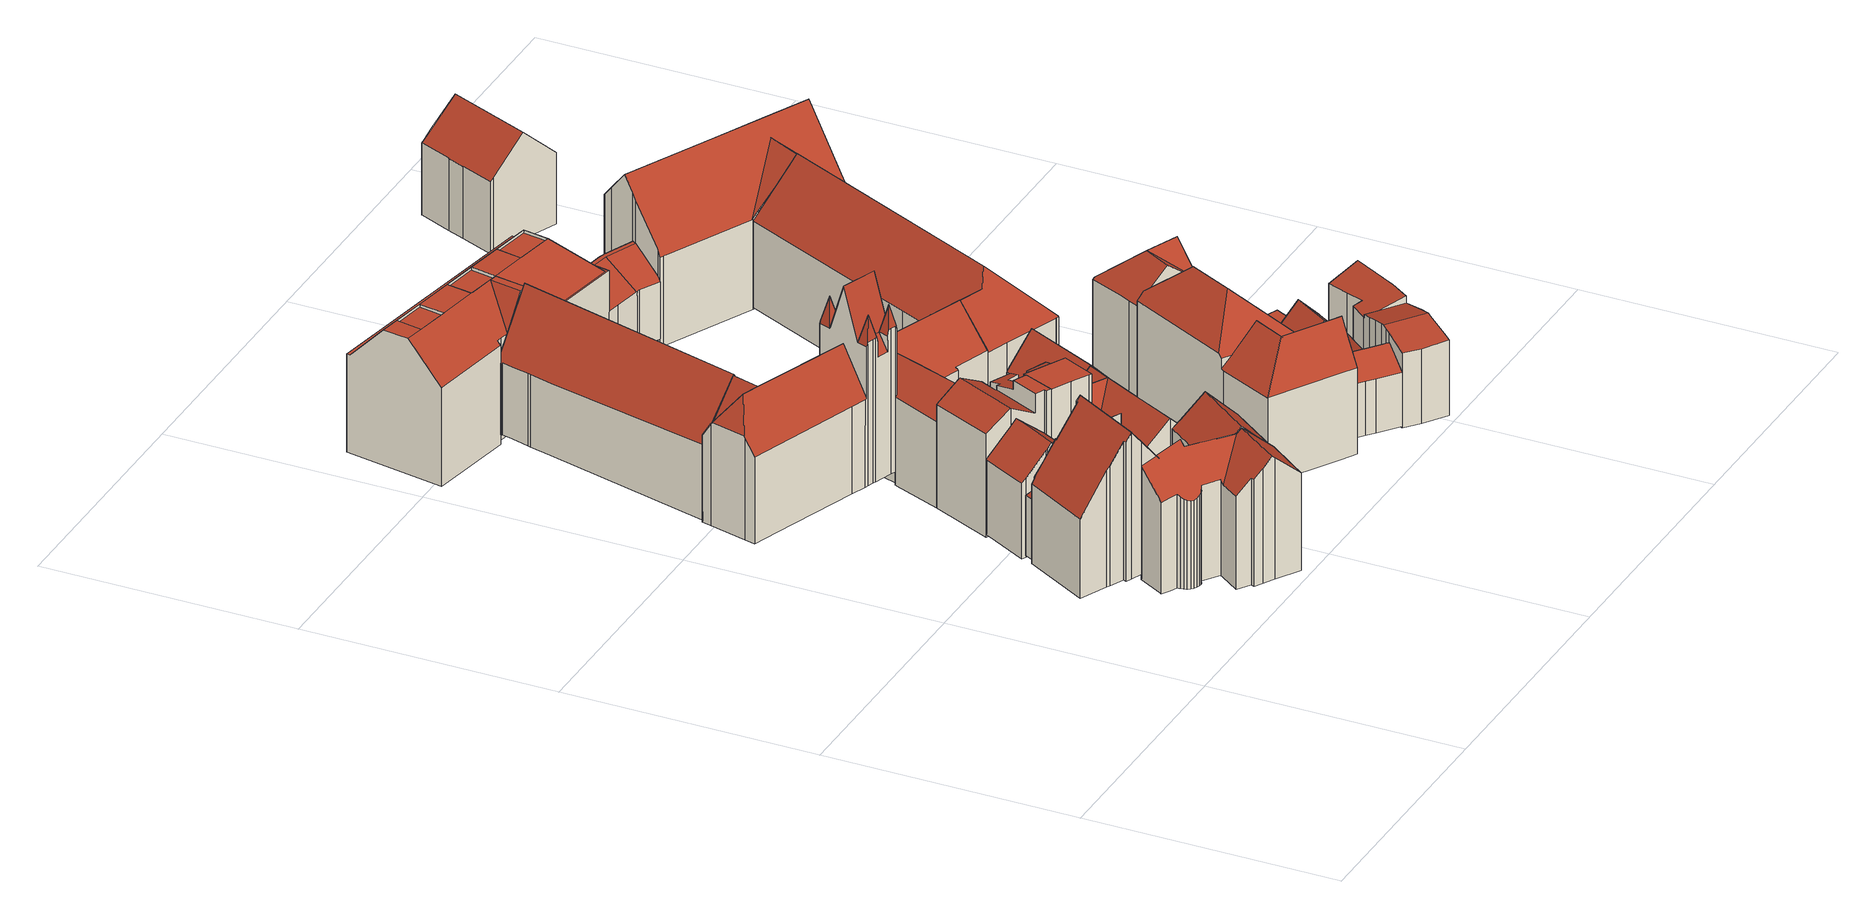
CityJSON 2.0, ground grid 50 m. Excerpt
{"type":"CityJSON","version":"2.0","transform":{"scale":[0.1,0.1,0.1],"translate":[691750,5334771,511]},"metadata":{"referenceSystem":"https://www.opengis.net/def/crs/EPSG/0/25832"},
"CityObjects":{
"building1":{"type":"Building","attributes":{"Gemeindeschluessel":"09162000","HoeheDach":"543.830","HoeheGrund":"514.400","Methode":"2000","NiedrigsteTraufeDesGebaeudes":"526.154","Geometrietyp2DReferenz":"3000","function":"31001_9998","roofType":"3100","measuredHeight":29.43,"storeysAboveGround":4},"geometry":[{"type":"MultiSurface","lod":"2","boundaries":[[[0,1,2,3]],[[4,5,6,7]],[[8,9,10,11]],[[12,13,14,15,16]],[[17,18,19,20,21,22,6,5,23,24,25,26,27,28,29,30]],[[31,32,33,34,35,36,37]],[[38,20,19,39]],[[40,41,12,16,42,43]],[[44,45,46,47,35,34]],[[2,43,42,48,49,50,3]],[[51,52,53,54]],[[55,56,31,37]],[[54,53,57,58]],[[29,28,27,59,60,61,33,32]],[[16,15,48,42]],[[55,62,63,13,12,41,56]],[[58,57,1,0]],[[64,14,13,63]],[[61,60,44,34,33]],[[23,5,4,65,66,24]],[[67,68,22,21,20,38]],[[53,52,10,9,30,29,32,31,56,41,40,43,2,1,57]],[[69,70,46,45,59,27,26]],[[7,6,22,68]],[[11,10,52,51]],[[69,26,25,71]],[[72,18,17,73]],[[39,19,18,72]],[[73,17,30,9,8]],[[70,69,71,66,65,4,7,68,67,38,39,72,73,8,11,51,54,58,0,3,50,49,74,64,63,62,55,37,36,35,47,46]],[[15,14,64,74,49,48]],[[59,45,44,60]],[[71,25,24,66]]],"semantics":{"surfaces":[{"type":"WallSurface"},{"type":"RoofSurface"},{"type":"GroundSurface"}],"values":[0,0,0,1,1,0,0,0,0,0,0,0,0,0,1,0,0,0,1,0,0,1,0,0,0,0,0,0,0,2,0,1,0]}}]},
"building2":{"type":"Building","attributes":{"Gemeindeschluessel":"09162000","HoeheDach":"538.202","HoeheGrund":"513.390","Methode":"2000","NiedrigsteTraufeDesGebaeudes":"531.122","Geometrietyp2DReferenz":"3000","function":"31001_9998","roofType":"3100","measuredHeight":24.81,"storeysAboveGround":5},"geometry":[{"type":"MultiSurface","lod":"2","boundaries":[[[75,76,77,78]],[[79,80,81,82]],[[83,84,85,86]],[[87,88,76,75,89,90,91,92]],[[93,94,84,83]],[[95,96,97,98,99,100]],[[101,81,80,102,103,88,87,104,105]],[[93,106,107,108,109,94]],[[110,111,78,77,112,113]],[[114,98,97,115,116,117]],[[115,97,96,95,118,119,120,121,85,84,94,109,108,122,123,104,87,92,124,125,126,127,128,129,116]],[[130,120,119,131]],[[132,126,125,133]],[[134,127,126,132]],[[135,123,122,136]],[[137,113,112,77,76,88,103,102]],[[82,81,101,138]],[[105,104,123,135,139,140]],[[141,128,127,134]],[[142,121,120,130]],[[110,113,137,143]],[[144,143,137,102,80,79]],[[111,110,143,144,79,82,138,140,139,135,136,107,106,93,83,86,142,130,131,145,100,99,98,114,117,146,141,134,132,133,147,91,90,89,75,78]],[[138,101,105,140]],[[116,129,128,141,146,117]],[[136,122,108,107]],[[145,118,95,100]],[[124,92,91,147,133,125]],[[131,119,118,145]],[[86,85,121,142]]],"semantics":{"surfaces":[{"type":"WallSurface"},{"type":"RoofSurface"},{"type":"GroundSurface"}],"values":[0,0,0,0,0,0,1,0,0,0,1,0,0,0,0,1,0,0,0,0,0,0,2,0,0,0,0,0,0,0]}}]},
"building3":{"type":"Building","attributes":{"Gemeindeschluessel":"09162000","HoeheDach":"534.772","HoeheGrund":"514.050","Methode":"2000","NiedrigsteTraufeDesGebaeudes":"529.051","Geometrietyp2DReferenz":"3000","function":"31001_9998","roofType":"3100","measuredHeight":20.72,"storeysAboveGround":4},"geometry":[{"type":"MultiSurface","lod":"2","boundaries":[[[148,149,150,151,152,153,154,155]],[[156,157,158,155,154,153,159,160,161,162]],[[163,158,157,164]],[[165,166,167,168]],[[169,170,171,172,151,150,149,173]],[[174,168,167,175,176,177]],[[178,179,180,181]],[[180,179,182,183,184,165,168,174,185,186,173,149,148]],[[175,167,166,187]],[[153,152,188,189,190,159]],[[191,156,162,192]],[[193,194,181,180,148,155,158,163]],[[195,160,159,190]],[[188,152,151,172]],[[196,197,187,166,165,184]],[[162,161,160,195,198,192]],[[186,185,174,177,199,200,169,173]],[[197,196,201,202,178,181,194,193,163,164,191,192,198,195,190,189,188,172,171,170,169,200,199,177,176,175,187]],[[202,201,196,184,183,182,179,178]],[[164,157,156,191]]],"semantics":{"surfaces":[{"type":"RoofSurface"},{"type":"WallSurface"},{"type":"GroundSurface"}],"values":[0,0,1,0,1,1,1,0,1,1,1,1,1,1,1,1,1,2,1,1]}}]},
"building4":{"type":"Building","attributes":{"Gemeindeschluessel":"09162000","HoeheDach":"553.870","HoeheGrund":"516.028","Methode":"2000","NiedrigsteTraufeDesGebaeudes":"533.290","Geometrietyp2DReferenz":"3000","function":"31001_9998","roofType":"3100","measuredHeight":37.84},"geometry":[{"type":"MultiSurface","lod":"2","boundaries":[[[203,204,205,206,207,208]],[[209,210,211,212,213,214,215,216,217,218,219]],[[203,208,220]],[[221,222,211,210]],[[223,217,216,224]],[[225,226,227,223,228]],[[229,230,231,232]],[[233,234,235,206,205,236,237]],[[238,224,216,215,239,240]],[[241,242,243,244]],[[245,246,222,221]],[[214,213,247,241]],[[248,238,240]],[[249,250,251,252,253,254]],[[204,236,205]],[[255,256,224]],[[251,257,248,240,252]],[[258,207,206,235]],[[259,260,261,262,233,237,204]],[[230,229,263,264,265]],[[234,233,262,266]],[[267,268,225,228,256,255,269,270,271,272]],[[227,218,217,223]],[[273,226,225,268]],[[243,274,244]],[[259,204,203,220,231,230,265,254,253]],[[275,272,271,248,257]],[[255,224,238,269]],[[245,276,277,278,274,243,242,279,280,246]],[[281,278,277,282]],[[244,274,278,281]],[[247,280,279,241]],[[214,241,244,283,239,215]],[[276,284,261,260,285,282,277]],[[249,254,265,264]],[[244,281,283]],[[259,253,252,240,239,283,285,260]],[[213,212,247]],[[266,262,261,284]],[[237,236,204]],[[241,279,242]],[[258,232,231,220,208,207]],[[267,272,275,286]],[[209,219,273,268,267,286,250,249,264,263,229,232,258,235,234,266,284,276,245,221,210]],[[238,270,269]],[[250,286,275,257,251]],[[271,270,238,248]],[[228,223,224,256]],[[281,282,285,283]],[[247,212,211,222,246,280]],[[273,219,218,227,226]]],"semantics":{"surfaces":[{"type":"RoofSurface"},{"type":"WallSurface"},{"type":"GroundSurface"}],"values":[0,1,0,1,0,0,1,1,0,0,1,0,0,1,0,1,0,1,0,1,1,1,0,1,1,0,0,0,1,0,0,0,0,1,1,0,1,0,1,0,1,1,1,2,1,1,0,0,0,0,1]}}]},
"building5":{"type":"Building","attributes":{"Gemeindeschluessel":"09162000","HoeheDach":"538.456","HoeheGrund":"513.260","Methode":"2000","NiedrigsteTraufeDesGebaeudes":"517.570","Geometrietyp2DReferenz":"3000","function":"31001_9998","roofType":"3100","measuredHeight":25.2,"storeysAboveGround":6},"geometry":[{"type":"MultiSurface","lod":"2","boundaries":[[[287,288,289,290,291]],[[292,293,294,295,296,297,298,299,300,301,302,303,304,305,306]],[[290,289,306,305,304,307]],[[308,309,291,290,307,310,311,312]],[[306,289,288,292]],[[301,313,314,302]],[[312,311,310,315,316,317]],[[318,319,320,300,299,298]],[[297,296,308,312,317,318,298]],[[295,294,293,287,291,309,308,296]],[[317,316,315,314,313,320,319,318]],[[307,304,303,302,314,315,310]],[[300,320,313,301]],[[292,288,287,293]]],"semantics":{"surfaces":[{"type":"RoofSurface"},{"type":"GroundSurface"},{"type":"WallSurface"}],"values":[0,1,2,0,2,2,2,2,2,2,0,2,2,2]}}]},
"building6":{"type":"Building","attributes":{"Gemeindeschluessel":"09162000","HoeheDach":"537.950","HoeheGrund":"513.440","Methode":"2000","NiedrigsteTraufeDesGebaeudes":"534.110","Geometrietyp2DReferenz":"3000","function":"31001_9998","roofType":"3100","measuredHeight":24.51,"storeysAboveGround":6},"geometry":[{"type":"MultiSurface","lod":"2","boundaries":[[[321,322,323,324]],[[325,326,327,328]],[[329,330,331,332]],[[333,334,335,323,322,336,337]],[[338,339,340,341]],[[342,343,326,325]],[[344,345,346,347]],[[348,330,329,349,335,334,333]],[[350,351,352,353]],[[342,354,347,346,332,331,343]],[[355,337,356,357]],[[358,353,352,359,345,344]],[[332,346,345,359,352,351,360,340,339,349,329]],[[353,358,344,347,354,342,325,328,361,355,357,362,363,364,321,324,365,338,341,366,350]],[[327,326,343,331,330,348]],[[337,336,367,368,356]],[[357,356,368,362]],[[336,322,321,364,363,367]],[[362,368,367,363]],[[361,328,327,348,333,337,355]],[[335,349,339,338,365,324,323]],[[360,351,350,366,341,340]]],"semantics":{"surfaces":[{"type":"WallSurface"},{"type":"RoofSurface"},{"type":"GroundSurface"}],"values":[0,0,0,1,0,0,0,0,0,0,0,0,1,2,1,1,0,0,0,0,0,0]}}]},
"building7":{"type":"Building","attributes":{"Gemeindeschluessel":"09162000","HoeheDach":"542.633","HoeheGrund":"516.390","Methode":"1000","NiedrigsteTraufeDesGebaeudes":"530.509","Geometrietyp2DReferenz":"3000","function":"31001_9998","roofType":"3100","measuredHeight":26.24,"storeysAboveGround":3},"geometry":[{"type":"MultiSurface","lod":"2","boundaries":[[[369,370,371,372]],[[372,371,373,374]],[[375,376,377,378,379,380]],[[381,382,383,384]],[[385,386,374,373,387,388]],[[389,380,379,390,391,392]],[[393,394,395,396]],[[397,398,369,372,374,386,385,399,400,401,402,381,384,403,404,405,406,391,390,379,378,377,393,396]],[[383,407,408,404,403,384]],[[397,409,410,398]],[[400,399,385,388,411,412,413,401]],[[406,414,392,391]],[[413,415,382,381,402,401]],[[398,410,370,369]],[[404,408,416,405]],[[377,376,394,393]],[[411,388,387,373,371,370,410,409,395,394,376,375,412]],[[396,395,409,397]],[[412,375,380,389,392,414,416,408,407,383,382,415,413]],[[405,416,414,406]]],"semantics":{"surfaces":[{"type":"WallSurface"},{"type":"GroundSurface"},{"type":"RoofSurface"}],"values":[0,0,0,0,0,0,0,1,0,0,0,0,0,0,0,0,2,0,2,0]}}]},
"building8":{"type":"Building","attributes":{"Gemeindeschluessel":"09162000","HoeheDach":"537.940","HoeheGrund":"513.226","Methode":"2000","NiedrigsteTraufeDesGebaeudes":"534.662","Geometrietyp2DReferenz":"3000","function":"31001_9998","roofType":"1000","measuredHeight":24.71},"geometry":[{"type":"MultiSurface","lod":"2","boundaries":[[[417,418,419,420]],[[421,422,423,424]],[[420,419,425,426]],[[427,428,418,417]],[[429,425,419,418,428,430,431]],[[431,432,433,429]],[[424,423,434,435]],[[436,430,428,427]],[[435,434,437,438]],[[438,436,427,417,420,426,439,421,424,435]],[[434,423,422,440,433,432,437]],[[439,440,422,421]],[[426,425,429,433,440,439]],[[438,437,432,431,430,436]]],"semantics":{"surfaces":[{"type":"WallSurface"},{"type":"RoofSurface"},{"type":"GroundSurface"}],"values":[0,0,0,0,1,0,0,0,0,2,1,0,0,0]}}]},
"building9":{"type":"Building","attributes":{"Gemeindeschluessel":"09162000","HoeheDach":"530.720","HoeheGrund":"513.070","Methode":"2000","NiedrigsteTraufeDesGebaeudes":"524.669","Geometrietyp2DReferenz":"3000","function":"31001_9998","roofType":"3100","measuredHeight":17.65,"storeysAboveGround":3},"geometry":[{"type":"MultiSurface","lod":"2","boundaries":[[[441,442,443,444,445,446,447,448]],[[449,450,451,452]],[[443,453,454,444]],[[455,456,457,458,459,460,461,462,463,464,465,466,467,468,469,454,453,470,471,472,449,452,473]],[[452,451,474,473]],[[457,456,455,473,474,475,476,477]],[[478,479,442,441,448,480]],[[442,481,482,443]],[[480,448,447,467,466,465]],[[483,484,485,462,461,460]],[[472,486,450,449]],[[453,443,482,470]],[[459,458,487,488,483,460]],[[457,477,487,458]],[[464,463,462,485,479,478,480,465]],[[445,444,454,469,468,446]],[[487,477,476,475,474,451,450,486,481,442,489,488]],[[481,486,472,471,470,482]],[[467,447,446,468]],[[488,489,442,479,485,484,483]]],"semantics":{"surfaces":[{"type":"RoofSurface"},{"type":"WallSurface"},{"type":"GroundSurface"}],"values":[0,1,1,2,1,1,0,0,1,1,1,1,1,1,1,1,0,1,1,0]}}]},
"building10":{"type":"Building","attributes":{"name":"Infopoint Museen und Schlösser in Bayern, Die Münchner Kaiserburg im Alten Hof","Gemeindeschluessel":"09162000","HoeheDach":"538.090","HoeheGrund":"513.430","Methode":"2000","NiedrigsteTraufeDesGebaeudes":"521.289","Geometrietyp2DReferenz":"3000","function":"31001_9998","roofType":"3100","measuredHeight":24.66,"storeysAboveGround":3},"geometry":[{"type":"MultiSurface","lod":"2","boundaries":[[[490,491,492,493]],[[494,495,496,497]],[[498,499,500,501,502,362]],[[503,504,505,506,507,508]],[[509,510,511,321]],[[512,513,514,515,516,517,500,499,498]],[[518,519,520,521,491,490]],[[522,523,524,525]],[[511,510,496,495,526,527,528,515,514,513]],[[529,530,493,492]],[[497,496,510,509]],[[531,532,528,533]],[[534,535,536,537]],[[520,519,538,539,540,541]],[[515,528,532,529,492,491,521,520,541,542,543,544,504,503,545,516]],[[546,321,511,513,512,363]],[[547,548,549,550,551,552,553,554,555,556,537,536]],[[363,512,498,362]],[[557,524,523,558,531,533,559]],[[538,519,518,490,493,530,560,561,522,525,562,563,564,494,497,509,321,546,363,362,502,501,565,566,567,508,507,506,534,537,556,555,554,553,552,539]],[[561,558,523,522]],[[517,516,545,503,508,567,566,565]],[[506,505,535,534]],[[532,531,558,561,560,530,529]],[[525,524,557,562]],[[533,528,527,559]],[[552,551,540,539]],[[564,526,495,494]],[[564,563,562,557,559,527,526]],[[544,543,542,541,540,551,550,549,548,547,536,535,505,504]],[[501,500,517,565]]],"semantics":{"surfaces":[{"type":"WallSurface"},{"type":"RoofSurface"},{"type":"GroundSurface"}],"values":[0,0,0,0,0,1,0,0,1,0,0,0,0,0,1,0,0,0,1,2,0,0,0,0,0,0,0,0,0,1,0]}}]},
"building11":{"type":"Building","attributes":{"Gemeindeschluessel":"09162000","HoeheDach":"541.600","HoeheGrund":"514.350","Methode":"2000","NiedrigsteTraufeDesGebaeudes":"525.831","Geometrietyp2DReferenz":"3000","function":"31001_9998","roofType":"2100","measuredHeight":27.25,"storeysAboveGround":4},"geometry":[{"type":"MultiSurface","lod":"2","boundaries":[[[568,569,570,571,572]],[[573,574,575,576,577,578,579,580,581,582,583,584,585,586,587,588,589,590,591,592,593,594,595,596,597]],[[598,599,600,601,602,603,604,605,606,607]],[[577,608,570,578]],[[596,609,610,597]],[[568,611,612,613,614,615,616,617,618,569]],[[588,612,611,589]],[[616,615,619,620]],[[592,621,622,593]],[[581,623,624,582]],[[625,626,627,628,629,630,631]],[[585,604,603,586]],[[573,597,610,629,628]],[[573,628,627,574]],[[601,632,633,602]],[[582,624,634,635,607,606,583]],[[583,606,605,584]],[[594,636,637,595]],[[577,576,625,631,608]],[[638,639,640,641]],[[642,643,599,644]],[[599,643,645,600]],[[646,647,648,649]],[[650,620,619,651]],[[587,613,612,588]],[[624,623,652,641,634]],[[653,641,640,654]],[[575,626,625,576]],[[652,655,617,616,620,638,641]],[[650,651,656,657]],[[595,637,609,596]],[[656,639,638,657]],[[580,579,618,617,655]],[[635,598,607]],[[578,570,569,618,579]],[[574,627,626,575]],[[651,619,639,656]],[[593,622,636,594]],[[654,640,643,642]],[[598,641,653,644,599]],[[591,658,621,592]],[[653,654,642,644]],[[634,641,598,635]],[[586,603,602,633,614,613,587]],[[632,645,643,640,639,619,615,614,633]],[[630,629,610,609,637,636,622,621,658,572,571]],[[648,632,601,649]],[[652,623,581,580,655]],[[646,600,645,647]],[[608,631,630,571,570]],[[584,605,604,585]],[[657,638,620,650]],[[649,601,600,646]],[[590,572,658,591]],[[590,589,611,568,572]],[[647,645,632,648]]],"semantics":{"surfaces":[{"type":"WallSurface"},{"type":"GroundSurface"},{"type":"RoofSurface"}],"values":[0,1,2,0,0,2,0,2,0,0,2,0,0,0,2,0,0,0,0,2,0,2,2,0,0,2,0,0,2,2,0,0,0,2,0,0,0,0,0,0,0,2,2,0,2,2,0,0,0,2,0,0,0,0,0,0]}}]},
"building12":{"type":"Building","attributes":{"Gemeindeschluessel":"09162000","HoeheDach":"530.925","HoeheGrund":"513.179","Methode":"2000","NiedrigsteTraufeDesGebaeudes":"524.650","Geometrietyp2DReferenz":"3000","function":"31001_9998","roofType":"3100","measuredHeight":17.75,"storeysAboveGround":3},"geometry":[{"type":"MultiSurface","lod":"2","boundaries":[[[659,660,661,662]],[[663,664,665,666]],[[667,668,669,482,670]],[[671,672,673,674]],[[675,676,660,659]],[[677,678,665,664,679,680,681,669,668,450]],[[682,679,664,663]],[[683,684,672,671]],[[685,678,677,686]],[[677,450,687,688,686]],[[662,661,681,680,689]],[[689,680,679,682]],[[666,665,678,685]],[[670,482,443,690]],[[690,443,684,683]],[[674,673,676,675]],[[687,450,668,667]],[[443,482,669,681,661,660,676,673,672,684]],[[662,689,682,663,666,685,686,688,687,667,670,690,683,671,674,675,659]]],"semantics":{"surfaces":[{"type":"WallSurface"},{"type":"RoofSurface"},{"type":"GroundSurface"}],"values":[0,0,0,0,0,1,0,0,0,0,0,0,0,0,0,0,0,1,2]}}]},
"building13":{"type":"Building","attributes":{"Gemeindeschluessel":"09162000","HoeheDach":"538.780","HoeheGrund":"511.475","Methode":"2000","NiedrigsteTraufeDesGebaeudes":"527.327","Geometrietyp2DReferenz":"3000","function":"31001_9998","roofType":"3200","measuredHeight":27.3,"storeysAboveGround":4},"geometry":[{"type":"MultiSurface","lod":"2","boundaries":[[[691,692,693,694,695,696]],[[697,698,699,700,694,693]],[[701,702,699,698]],[[703,702,701,704,705,706]],[[707,708,709,710]],[[711,712,713,714,715,716]],[[717,718,719]],[[720,721,722,723,724,725,726]],[[727,728,729,730,731,732,712,711,716,733,717,734]],[[725,735,691,696,736,726]],[[737,738,739,731,730,729]],[[740,741,742,743,744,745]],[[746,732,731,739]],[[747,748,749,750]],[[733,749,748,709,708,722,721,717]],[[698,697,693,692,691,735,725,724,723,707,710,747,750,751,715,714,713,746,739,738,737,752,753,754,755,756,757,758,759,760,761,762,742,741,740,763,705,704,701]],[[764,765,766,767,768,761,760,759,758]],[[710,709,748,747]],[[769,770,719,718,771,767,766]],[[757,772,764,758]],[[773,744,743,774]],[[775,734,776,769,765,764,772]],[[715,751,750,749,733,716]],[[756,755,754,777,778,775,772,757]],[[771,773,774,768,767]],[[740,745,779,763]],[[753,780,777,754]],[[718,720,726,736,696,695,694,700,699,702,703,706,779,745,744,773,771]],[[769,766,765]],[[778,777,780,728,727,734,775]],[[776,719,770,769]],[[723,722,708,707]],[[717,719,776,734]],[[774,743,742,762,761,768]],[[721,720,718,717]],[[763,779,706,705]],[[780,753,752,737,729,728]],[[713,712,732,746]]],"semantics":{"surfaces":[{"type":"WallSurface"},{"type":"RoofSurface"},{"type":"GroundSurface"}],"values":[0,0,0,0,0,0,0,0,1,0,0,0,0,0,1,2,0,0,1,0,1,1,0,0,1,0,0,1,0,1,0,0,1,0,0,0,0,0]}}]},
"building14":{"type":"Building","attributes":{"Gemeindeschluessel":"09162000","HoeheDach":"526.491","HoeheGrund":"512.260","Methode":"1000","NiedrigsteTraufeDesGebaeudes":"522.923","Geometrietyp2DReferenz":"3000","function":"31001_1000","roofType":"3100","measuredHeight":14.23,"storeysAboveGround":3},"geometry":[{"type":"MultiSurface","lod":"2","boundaries":[[[781,782,783,784,785,786,787,788,789,790]],[[791,792,793,794]],[[795,793,792,796,797,798,799,800,801,784,783,782,781,790,802,803,804,805,806,807]],[[808,809,810,795,807,811]],[[812,797,796,813]],[[814,801,800,815]],[[816,808,811,817]],[[818,819,804,803,802,820]],[[821,810,809,822]],[[822,809,808,816]],[[813,796,792,791]],[[811,807,806,823,824,817]],[[821,825,794,793,795,810]],[[823,806,805,826]],[[826,805,804,819]],[[820,802,790,789]],[[827,798,797,812]],[[827,828,815,800,799,798]],[[828,827,812,813,791,794,825,821,822,816,817,824,823,826,819,818,820,789,788,787,786,785,814,815]],[[785,784,801,814]]],"semantics":{"surfaces":[{"type":"WallSurface"},{"type":"RoofSurface"},{"type":"GroundSurface"}],"values":[0,0,1,1,0,0,0,0,0,0,0,0,0,0,0,0,0,0,2,0]}}]},
"building15":{"type":"Building","attributes":{"Gemeindeschluessel":"09162000","HoeheDach":"540.412","HoeheGrund":"513.080","Methode":"1000","NiedrigsteTraufeDesGebaeudes":"530.418","Geometrietyp2DReferenz":"3000","function":"31001_9998","roofType":"3100","measuredHeight":27.33,"storeysAboveGround":4},"geometry":[{"type":"MultiSurface","lod":"2","boundaries":[[[829,551,830,831]],[[830,551,832,833,834,835,836,837,838]],[[839,840,841,842,843,844,845,829,831,846,847,848,849,850,851,852,853,854,855,853]],[[848,856,857,849]],[[858,833,832,845,844,859]],[[835,860,861,862,863,861,864,865,866,857,856,836]],[[830,838,846,831]],[[843,867,859,844]],[[845,832,551,829]],[[854,863,862,855]],[[848,847,837,836,856]],[[853,861,863,854]],[[834,833,858]],[[840,868,869,841]],[[852,864,861,853]],[[839,870,868,840]],[[849,857,866,850]],[[850,866,865,851]],[[855,862,861,853]],[[851,865,864,852]],[[842,871,867,843]],[[846,838,837,847]],[[841,869,871,842]],[[839,853,861,860,870]],[[858,859,867,871,869,868,870,860,835,834]]],"semantics":{"surfaces":[{"type":"WallSurface"},{"type":"RoofSurface"},{"type":"GroundSurface"}],"values":[0,1,2,0,0,1,0,0,0,0,0,0,1,0,0,0,0,0,0,0,0,0,0,0,1]}}]},
"building16":{"type":"Building","attributes":{"Gemeindeschluessel":"09162000","HoeheDach":"522.254","HoeheGrund":"512.130","Methode":"1000","NiedrigsteTraufeDesGebaeudes":"519.201","Geometrietyp2DReferenz":"3000","function":"31001_1000","roofType":"3100","measuredHeight":10.12},"geometry":[{"type":"MultiSurface","lod":"2","boundaries":[[[872,873,874,875]],[[876,877,878,879]],[[880,881,882,883]],[[884,885,886,887,888,889]],[[885,890,883,882,891,886]],[[892,873,872,893,894,895]],[[896,889,888,897,877,876]],[[898,899,895,894]],[[875,880,883,890,885,884,889,896,876,879,898,894,893,872]],[[875,874,881,880]],[[879,878,899,898]],[[888,887,886,891,882,881,874,873,892,897]],[[897,892,895,899,878,877]]],"semantics":{"surfaces":[{"type":"WallSurface"},{"type":"GroundSurface"},{"type":"RoofSurface"}],"values":[0,0,0,0,0,0,0,0,1,0,0,2,2]}}]},
"building17":{"type":"Building","attributes":{"Gemeindeschluessel":"09162000","HoeheDach":"525.240","HoeheGrund":"512.010","Methode":"2000","NiedrigsteTraufeDesGebaeudes":"518.870","Geometrietyp2DReferenz":"3000","function":"31001_1000","roofType":"3100","measuredHeight":13.23,"storeysAboveGround":2},"geometry":[{"type":"MultiSurface","lod":"2","boundaries":[[[900,901,902,903,904,905,906,907]],[[908,909,910,911,912,913,914]],[[915,916,917,918]],[[910,909,919]],[[918,917,920,921]],[[922,923,924,925,926,927]],[[928,929,930,931]],[[932,933,922,927]],[[934,935,936,937]],[[938,939,940,941,942,943]],[[944,945,933,932]],[[946,947,948,949]],[[950,951,873,952]],[[905,914,913,938,943,930,929,953,936,935,924,923,922,933,945,906]],[[954,955,952,873,911,910,919,956,957]],[[937,936,953,958]],[[949,948,916,915]],[[912,911,873,951,939,938,913]],[[952,955,954,957,946,949,915,918,921,902,901,900,907,944,932,927,926,925,934,937,958,928,931,942,941,940,950]],[[958,953,929,928]],[[907,906,945,944]],[[925,924,935,934]],[[904,903,920,917,916,948,947,956,919,909,908,914,905]],[[931,930,943,942]],[[957,956,947,946]],[[940,939,951,950]],[[921,920,903,902]]],"semantics":{"surfaces":[{"type":"WallSurface"},{"type":"RoofSurface"},{"type":"GroundSurface"}],"values":[0,0,0,1,0,0,0,0,0,0,0,0,0,1,0,0,0,1,2,0,0,0,1,0,0,0,0]}}]},
"building18":{"type":"Building","attributes":{"Gemeindeschluessel":"09162000","HoeheDach":"536.000","HoeheGrund":"512.380","Methode":"2000","NiedrigsteTraufeDesGebaeudes":"530.143","Geometrietyp2DReferenz":"3000","function":"31001_9998","roofType":"3100","measuredHeight":23.62,"storeysAboveGround":5},"geometry":[{"type":"MultiSurface","lod":"2","boundaries":[[[959,960,961,962]],[[963,964,965,966,967,968]],[[969,970,971,960]],[[962,961,972,973,966,965]],[[974,975,963,968]],[[972,961,960,971]],[[969,959,976]],[[977,970,969,976,975,974]],[[976,959,962,965,964,963,975]],[[969,960,959]],[[971,970,977,974,968,967,966,973,972]]],"semantics":{"surfaces":[{"type":"RoofSurface"},{"type":"WallSurface"},{"type":"GroundSurface"}],"values":[0,1,1,1,1,1,0,1,0,0,2]}}]},
"building19":{"type":"Building","attributes":{"Gemeindeschluessel":"09162000","HoeheDach":"528.892","HoeheGrund":"511.960","Methode":"2000","NiedrigsteTraufeDesGebaeudes":"526.328","Geometrietyp2DReferenz":"3000","function":"31001_9998","roofType":"3100","measuredHeight":16.93,"storeysAboveGround":4},"geometry":[{"type":"MultiSurface","lod":"2","boundaries":[[[978,979,980,981]],[[982,983,984,985,986,987,988,989,990,991,992,993,994,978,981,995,996,997,998,999,1000,1001,1002,1003]],[[1004,1005,1006,1007,1008,1009,1010,1011,1012]],[[987,986,985,1013,1008,1007]],[[1002,1014,1015,1003]],[[1010,1009,979,978,994,993]],[[987,1007,1006,988]],[[1001,1016,1014,1002]],[[1017,1018,1019]],[[1008,1013,1020,1017,1019,1021,1022,980,979,1009]],[[989,1005,1004,990]],[[1019,1018,1023,1015,1014,1016,1024,1025,1026,1027,1028]],[[981,980,1022,995]],[[991,1012,1011,992]],[[1000,1024,1016,1001]],[[984,1020,1013,985]],[[1003,1015,1023,982]],[[984,983,982,1023,1018,1017,1020]],[[997,1027,1026,998]],[[992,1011,1010,993]],[[999,1025,1024,1000]],[[1022,1021,1028,1027,997,996,995]],[[988,1006,1005,989]],[[998,1026,1025,999]],[[1028,1021,1019]],[[990,1004,1012,991]]],"semantics":{"surfaces":[{"type":"WallSurface"},{"type":"GroundSurface"},{"type":"RoofSurface"}],"values":[0,1,2,0,0,0,0,0,0,2,0,2,0,0,0,0,0,0,0,0,0,0,0,0,0,0]}}]},
"building20":{"type":"Building","attributes":{"Gemeindeschluessel":"09162000","HoeheDach":"516.810","HoeheGrund":"511.990","Methode":"2000","NiedrigsteTraufeDesGebaeudes":"515.297","Geometrietyp2DReferenz":"3000","function":"31001_9998","roofType":"1000","measuredHeight":4.82},"geometry":[{"type":"MultiSurface","lod":"2","boundaries":[[[1029,1030,1031,1032,1033,1034,1035,1036,1037,1038,1039]],[[1040,1041,1042,1043,1044,1045]],[[1046,1033,1032,942]],[[1047,1048,1049,1050,1051,1035,1034]],[[1038,1037,1052,1053,1054,1055,1056]],[[1057,1051,1050,1058,1059,1060,1061,1045,1044,1043,1053,1052]],[[1041,1040,1062,1063,1064,1065,1049,1048,1047,1046,942,1066,1067,1068,1069,1056,1055,1054,1042]],[[1065,1058,1050,1049]],[[1067,1030,1029,1068]],[[1036,1035,1051,1057,1052,1037]],[[1064,1059,1058,1065]],[[1047,1034,1033,1046]],[[1054,1053,1043,1042]],[[1068,1029,1039,1069]],[[1069,1039,1038,1056]],[[1063,1062,1061,1060,1059,1064]],[[1066,942,1032,1031,1030,1067]],[[1040,1045,1061,1062]]],"semantics":{"surfaces":[{"type":"RoofSurface"},{"type":"WallSurface"},{"type":"GroundSurface"}],"values":[0,1,1,1,1,0,2,1,1,1,1,1,1,1,1,1,1,1]}}]},
"building21":{"type":"Building","attributes":{"Gemeindeschluessel":"09162000","HoeheDach":"542.910","HoeheGrund":"512.670","Methode":"2000","NiedrigsteTraufeDesGebaeudes":"530.817","Geometrietyp2DReferenz":"3000","function":"31001_9998","roofType":"3100","measuredHeight":30.24,"storeysAboveGround":4},"geometry":[{"type":"MultiSurface","lod":"2","boundaries":[[[1070,1071,1072,1073,1074,1075,1076,1077,1078,1079,1080,1081]],[[1082,1080,1079,1083]],[[1084,1085,1072,1071]],[[1086,1087,1088,1089]],[[1090,1091,1092,1073,1093,1085,1084,1094]],[[1083,1079,1078,1095]],[[1096,1097,1098,1099,1100,1101,1102,1103,1089,1088]],[[1078,1077,1104,1105,1106,1095]],[[1107,1094,1084,1071,1070,1108]],[[1109,1110,1087,1086]],[[1111,1081,1080,1082]],[[1073,1092,1112,1100,1099,1074]],[[1108,1070,1081,1111]],[[1093,1073,1072,1085]],[[1076,1075,1074,1099,1098,1097,1096,1088,1087,1110,1113,1104,1077]],[[1112,1092,1091,1090,1094,1107,1108,1111,1082,1083,1095,1106,1105,1114,1109,1086,1089,1103,1102,1101,1100]],[[1114,1113,1110,1109]],[[1105,1104,1113,1114]]],"semantics":{"surfaces":[{"type":"RoofSurface"},{"type":"WallSurface"},{"type":"GroundSurface"}],"values":[0,1,0,1,1,1,1,1,1,1,1,1,1,0,0,2,1,1]}}]},
"building22":{"type":"Building","attributes":{"Gemeindeschluessel":"09162000","HoeheDach":"533.856","HoeheGrund":"512.500","Methode":"1000","NiedrigsteTraufeDesGebaeudes":"526.894","Geometrietyp2DReferenz":"3000","function":"31001_9998","roofType":"3100","measuredHeight":21.36,"storeysAboveGround":2},"geometry":[{"type":"MultiSurface","lod":"2","boundaries":[[[1115,1116,1117,1118]],[[1119,1120,1121,1122,1123,1124]],[[1125,1126,1116,1115]],[[1127,1128,1129,1130,1131,1132,1133,1134]],[[1122,1121,1134,1133]],[[1118,1117,1135,1136]],[[1130,1129,1137,1138]],[[1139,1140,1141,1142]],[[1143,1119,1124]],[[1144,1136,1135,1145,1140,1139]],[[1142,1141,1146,1147]],[[1146,1148,1147]],[[1138,1125,1115,1118,1136,1144,1139,1142,1147,1124,1123,1122,1133,1132,1131,1130]],[[1138,1137,1126,1125]],[[1147,1148,1143,1124]],[[1140,1145,1128,1127,1134,1121,1120,1119,1143,1148,1146,1141]],[[1135,1117,1116,1126,1137,1129,1128,1145]]],"semantics":{"surfaces":[{"type":"WallSurface"},{"type":"GroundSurface"},{"type":"RoofSurface"}],"values":[0,0,0,0,0,0,0,0,0,0,0,0,1,0,0,2,2]}}]}
},
"vertices":[
[206,430,34],[206,430,193],[215,428,203],[215,428,34],[356,204,34],[356,204,168],[363,196,155],[363,196,34],[221,256,34],[221,256,314],[223,262,312],[223,262,34],[259,409,152],[270,431,152],[269,432,152],[245,442,161],[233,421,161],[232,251,327],[253,242,301],[334,206,193],[328,196,192],[333,192,185],[352,177,156],[345,212,185],[340,216,193],[399,320,192],[409,333,190],[413,341,191],[357,366,265],[310,387,328],[232,251,328],[301,387,319],[302,390,319],[302,390,177],[313,413,174],[313,413,34],[302,390,34],[301,387,34],[328,196,34],[334,206,34],[233,421,226],[259,409,262],[215,429,155],[215,429,203],[369,387,229],[423,362,177],[423,362,34],[369,387,34],[226,451,154],[226,451,34],[215,429,34],[195,275,34],[195,275,274],[190,278,268],[190,278,34],[258,407,34],[258,407,262],[134,303,193],[134,303,34],[413,341,176],[357,366,229],[310,387,183],[259,409,34],[270,431,34],[269,432,34],[345,212,34],[340,216,34],[333,192,34],[352,177,34],[409,333,34],[413,341,34],[399,320,34],[253,242,34],[232,251,34],[245,442,34],
[420,123,24],[420,123,267],[462,88,219],[462,88,24],[331,47,24],[331,47,254],[316,56,239],[316,56,24],[277,143,24],[277,143,204],[271,144,202],[271,144,24],[407,133,263],[415,127,272],[415,127,24],[407,133,24],[377,157,24],[377,157,263],[283,142,24],[283,142,207],[254,168,208],[254,170,210],[254,174,212],[254,174,24],[254,170,24],[254,168,24],[318,62,238],[349,37,272],[375,73,272],[320,117,210],[293,79,211],[287,143,24],[289,144,24],[289,144,211],[287,143,210],[401,6,24],[422,34,24],[422,34,219],[401,6,219],[240,181,24],[240,181,210],[223,190,207],[223,190,24],[255,162,205],[257,156,203],[261,151,201],[265,147,201],[294,147,215],[325,124,217],[360,171,263],[352,177,263],[328,196,263],[334,206,272],[253,242,253],[225,193,210],[261,151,24],[257,156,24],[328,196,24],[352,177,24],[334,206,24],[325,124,24],[294,147,24],[354,34,267],[318,62,24],[320,117,24],[293,79,24],[253,242,24],[265,147,24],[354,34,24],[349,37,24],[255,162,24],[225,193,24],[360,171,24],
[283,427,236],[376,465,182],[376,467,182],[385,488,183],[387,492,184],[328,518,238],[316,494,238],[281,427,238],[226,451,188],[269,432,227],[270,431,228],[316,523,227],[267,546,181],[254,522,181],[219,455,181],[270,431,30],[269,432,30],[460,429,181],[469,445,181],[435,463,181],[425,444,181],[375,464,30],[376,465,30],[376,467,30],[385,488,30],[375,464,182],[423,440,185],[435,463,30],[425,444,30],[423,440,30],[313,413,30],[313,413,236],[293,423,235],[293,423,30],[343,399,236],[388,379,236],[423,362,237],[422,440,185],[377,464,182],[469,445,30],[387,492,30],[328,518,30],[316,523,30],[226,451,30],[219,455,30],[281,427,30],[283,427,30],[267,546,30],[423,362,30],[460,429,30],[254,522,30],[422,440,30],[377,464,30],[388,379,30],[343,399,30],
[84,925,314],[118,913,314],[78,989,224],[64,994,224],[59,975,255],[58,972,258],[388,830,50],[403,873,50],[403,873,333],[402,872,334],[395,850,334],[395,849,330],[384,817,429],[373,785,330],[372,784,334],[366,765,334],[366,765,50],[40,902,258],[396,875,50],[396,875,333],[359,777,385],[351,792,330],[352,770,342],[361,766,342],[364,765,342],[347,771,341],[35,880,50],[35,880,223],[40,900,254],[40,900,50],[203,941,228],[203,941,50],[64,994,50],[133,968,314],[190,946,227],[327,801,330],[314,842,429],[303,810,330],[373,857,330],[381,880,296],[357,889,296],[349,865,330],[393,876,50],[393,876,332],[388,865,385],[311,794,385],[292,790,50],[297,788,50],[297,788,335],[296,789,330],[296,789,225],[292,790,225],[344,772,299],[344,772,330],[298,788,338],[59,975,50],[314,843,314],[333,897,224],[328,899,224],[297,910,225],[87,862,50],[261,801,50],[261,801,225],[297,910,50],[316,782,50],[352,770,50],[320,780,298],[320,780,330],[318,781,339],[316,782,339],[361,766,50],[357,889,330],[311,784,338],[341,895,50],[341,895,333],[356,889,333],[381,880,330],[382,880,333],[341,882,385],[334,897,334],[325,874,330],[328,899,50],[333,897,330],[311,784,50],
[420,123,269],[462,88,215],[541,195,215],[495,235,275],[415,127,275],[462,88,23],[420,123,23],[415,127,23],[390,147,23],[377,157,23],[367,165,23],[352,177,23],[353,179,23],[363,196,23],[356,204,23],[422,299,23],[448,276,23],[459,267,23],[495,235,23],[541,195,23],[459,267,228],[377,157,227],[390,147,244],[448,276,214],[368,166,214],[367,165,214],[356,204,66],[422,299,66],[448,276,66],[368,166,66],[367,165,66],[352,177,66],[353,179,66],[363,196,66],
[422,629,24],[422,629,234],[408,596,233],[408,596,24],[385,488,24],[385,488,270],[387,492,270],[387,492,24],[394,555,252],[394,555,270],[421,543,270],[421,543,252],[369,500,231],[394,555,231],[412,595,231],[373,647,263],[316,523,263],[419,592,24],[419,592,240],[428,615,234],[428,615,24],[396,483,24],[396,483,270],[439,586,24],[439,586,239],[426,554,249],[426,554,24],[369,500,270],[412,595,240],[471,596,24],[471,596,233],[464,579,238],[464,579,24],[421,543,24],[316,523,24],[267,546,232],[267,546,24],[462,580,24],[462,580,238],[470,597,233],[369,500,24],[321,667,24],[370,648,24],[373,647,24],[412,595,24],[470,597,24],[370,648,262],[321,667,232],
[314,1343,54],[314,1343,204],[288,1239,200],[288,1239,54],[246,1095,204],[246,1095,54],[259,1428,316],[296,1422,260],[296,1422,54],[259,1428,54],[190,1440,54],[190,1440,213],[161,1370,54],[161,1370,199],[162,1375,199],[162,1375,54],[203,941,54],[205,948,54],[205,948,207],[203,941,207],[181,1442,199],[181,1442,54],[178,1442,54],[178,1442,195],[297,1423,54],[297,1423,258],[332,1417,207],[332,1417,54],[329,1405,54],[320,1370,54],[170,954,54],[134,967,54],[64,994,54],[149,1325,54],[171,1409,54],[177,1431,54],[176,1431,54],[177,1435,54],[171,1409,198],[177,1431,198],[329,1405,206],[320,1370,205],[170,954,259],[134,967,316],[64,994,205],[177,1435,196],[149,1325,199],[176,1431,197],
[484,572,22],[484,572,237],[511,561,237],[511,561,22],[474,443,22],[474,443,269],[469,445,269],[469,445,22],[525,555,237],[525,555,22],[468,535,22],[468,535,247],[504,508,249],[426,554,248],[423,549,249],[423,549,269],[504,508,269],[435,463,269],[435,463,22],[426,554,22],[396,483,269],[396,483,22],[485,467,22],[485,467,269],
[531,495,197],[585,465,197],[555,538,138],[554,538,138],[553,538,138],[537,547,139],[525,555,137],[504,509,197],[661,481,21],[661,481,138],[661,480,137],[661,480,21],[555,538,21],[554,538,21],[617,391,21],[616,390,21],[557,272,21],[506,307,21],[505,307,21],[456,342,21],[511,448,21],[512,449,21],[511,450,21],[509,451,21],[485,467,21],[504,509,21],[525,555,21],[537,547,21],[553,538,21],[557,536,21],[608,509,21],[610,508,21],[661,479,21],[661,479,137],[617,391,137],[616,390,137],[557,272,137],[509,451,139],[511,450,139],[485,467,141],[608,509,197],[557,536,141],[456,342,138],[511,448,140],[512,449,140],[610,508,195],[506,307,197],[505,307,197],[562,420,197],
[500,716,24],[500,716,199],[500,714,197],[500,714,24],[426,633,24],[426,633,196],[424,631,197],[424,631,24],[321,667,197],[360,762,200],[361,766,200],[361,766,24],[360,762,24],[388,830,269],[389,832,271],[403,873,227],[403,873,24],[389,832,24],[388,830,24],[422,632,24],[422,632,199],[422,629,199],[370,648,246],[372,648,248],[408,745,248],[426,794,248],[368,770,205],[366,765,205],[502,716,24],[574,690,24],[574,690,200],[502,716,199],[483,679,24],[483,679,103],[459,652,103],[459,652,24],[427,631,195],[428,632,194],[462,725,194],[501,714,197],[501,714,24],[500,711,103],[500,711,194],[462,725,103],[395,875,24],[395,875,227],[406,906,195],[406,906,24],[600,756,24],[629,825,24],[629,825,195],[600,756,271],[526,782,271],[488,796,271],[434,816,271],[387,828,267],[372,648,24],[460,886,195],[513,867,195],[514,867,195],[552,853,195],[616,830,195],[616,830,24],[552,853,24],[514,867,24],[513,867,24],[460,886,24],[444,641,103],[493,695,103],[428,632,103],[500,711,24],[493,695,24],[444,641,24],[428,632,24],[427,631,24],[366,765,24],[368,770,24],[387,828,24],
[505,1452,231],[491,1376,231],[491,1376,149],[503,1441,195],[505,1452,195],[627,1348,34],[621,1340,34],[578,1360,34],[572,1361,34],[516,1372,34],[491,1376,34],[329,1405,34],[332,1417,34],[297,1423,34],[296,1422,34],[190,1440,34],[178,1442,34],[177,1435,34],[4,1465,34],[39,1664,34],[526,1579,34],[504,1452,34],[505,1452,34],[530,1447,34],[583,1438,34],[590,1436,34],[594,1435,34],[648,1412,34],[655,1409,34],[650,1401,34],[258,1493,306],[204,1503,306],[122,1517,306],[55,1529,306],[17,1536,306],[4,1465,231],[177,1435,232],[178,1442,239],[190,1440,239],[208,1437,239],[516,1372,149],[655,1409,195],[650,1401,195],[504,1452,231],[526,1579,231],[39,1664,231],[38,1657,231],[519,1573,231],[485,1381,231],[330,1408,231],[329,1405,231],[438,1515,306],[429,1464,306],[583,1438,195],[590,1436,195],[297,1423,250],[296,1422,252],[572,1361,149],[578,1360,150],[621,1340,148],[627,1348,155],[649,1401,195],[586,1427,195],[571,1362,149],[64,1580,306],[25,1587,306],[264,1427,306],[247,1430,306],[594,1435,195],[648,1412,195],[349,1478,306],[358,1529,306],[284,1542,306],[275,1491,306],[213,1554,300],[213,1554,306],[204,1503,300],[131,1568,306],[122,1517,300],[131,1568,300],[64,1580,300],[55,1529,300],[429,1464,300],[438,1515,300],[302,1422,241],[275,1491,300],[284,1542,300],[332,1417,241],[358,1529,300],[349,1478,300],[530,1447,195],
[619,675,22],[619,675,137],[620,675,138],[620,675,22],[735,634,22],[735,634,137],[687,533,137],[687,533,22],[610,508,22],[610,508,197],[608,509,199],[557,536,22],[554,539,22],[554,539,137],[568,568,137],[568,568,22],[576,586,22],[576,586,137],[662,480,137],[679,515,136],[735,635,137],[734,635,138],[677,655,199],[735,635,22],[554,538,22],[554,538,137],[679,515,22],[662,480,22],[661,481,22],[661,480,22],[734,635,22],[555,538,22],
[897,310,5],[908,335,5],[914,349,5],[914,349,199],[908,335,199],[897,310,198],[915,349,5],[947,335,5],[947,335,164],[915,349,199],[963,365,5],[963,365,163],[929,378,199],[929,378,5],[925,379,5],[925,379,203],[883,248,5],[883,248,170],[877,236,170],[877,236,5],[898,199,183],[899,198,183],[899,198,5],[898,199,5],[860,223,5],[860,223,182],[859,235,170],[859,235,199],[834,250,199],[872,262,199],[872,262,170],[880,258,170],[880,258,5],[872,262,5],[869,265,5],[869,265,203],[829,174,250],[868,151,250],[886,174,215],[886,175,214],[897,188,194],[903,195,184],[864,232,170],[760,216,250],[891,300,5],[891,300,199],[886,174,5],[886,175,5],[897,188,5],[931,426,5],[953,461,5],[959,470,5],[959,470,203],[953,461,213],[931,426,218],[903,195,5],[869,232,5],[869,232,170],[865,234,170],[865,234,5],[864,232,5],[868,151,5],[854,134,5],[830,103,5],[802,120,5],[671,199,5],[670,199,5],[723,309,5],[726,315,5],[729,321,5],[830,525,5],[843,519,5],[909,389,5],[723,309,177],[726,315,177],[726,315,199],[729,321,205],[830,525,206],[745,303,199],[790,277,199],[825,349,278],[670,199,177],[867,436,278],[843,519,220],[671,199,178],[790,277,250],[830,103,178],[802,120,178],[909,389,222],[854,134,224],
[915,212,122],[948,187,121],[957,181,120],[965,175,120],[965,175,13],[957,181,13],[948,187,13],[915,212,13],[914,212,13],[914,212,122],[976,118,13],[976,118,146],[968,108,154],[968,108,13],[967,107,155],[988,133,133],[982,136,133],[988,144,127],[989,155,120],[989,157,119],[967,173,120],[899,198,136],[902,195,136],[903,195,136],[897,188,142],[886,174,154],[885,173,155],[881,112,121],[897,99,121],[936,68,121],[854,134,121],[982,136,13],[988,133,13],[967,173,13],[989,157,13],[881,112,13],[854,134,13],[902,195,13],[903,195,13],[899,198,13],[936,68,13],[897,99,13],[886,174,13],[885,173,13],[967,107,13],[897,188,13],[988,144,13],[989,155,13],
[616,830,21],[621,842,195],[621,842,21],[629,825,209],[623,810,210],[654,739,269],[688,753,294],[895,1208,294],[807,1251,195],[640,884,195],[740,633,21],[735,635,21],[734,635,21],[620,675,21],[619,675,21],[574,690,21],[629,825,21],[640,884,21],[807,1251,21],[983,1166,21],[817,803,21],[818,803,21],[818,802,21],[817,802,21],[798,761,21],[799,761,21],[799,760,21],[983,1166,195],[817,803,196],[601,757,269],[574,690,195],[741,635,196],[798,761,196],[799,760,195],[799,761,195],[817,802,196],[818,802,195],[818,803,195],[619,675,195],[735,635,194],[734,635,194],[740,633,194],[620,675,195],
[1057,221,11],[1057,221,83],[1055,218,83],[1055,218,11],[967,173,11],[967,173,83],[979,188,83],[979,188,11],[1031,188,11],[1031,188,83],[1015,168,82],[1015,168,11],[993,154,11],[1000,149,11],[1000,149,83],[993,154,96],[989,157,103],[989,157,11],[1001,150,11],[1001,150,83],[1039,230,113],[1039,230,11],[1020,240,11],[1020,240,82],[984,161,11],[984,161,113],[1013,231,11],[1013,231,82],
[944,190,10],[948,187,10],[965,175,10],[965,175,93],[948,187,115],[944,190,119],[914,212,81],[914,212,10],[1007,250,96],[1022,241,79],[1032,234,79],[1032,234,113],[1022,241,125],[1007,250,142],[988,262,119],[967,197,10],[967,197,104],[979,188,88],[979,188,10],[1021,240,79],[967,173,90],[967,173,10],[954,274,83],[959,280,83],[960,283,83],[960,283,10],[959,280,10],[954,274,10],[990,339,10],[990,339,79],[996,337,85],[996,337,10],[959,271,10],[959,271,88],[966,280,10],[966,280,89],[989,325,86],[989,325,10],[1052,322,142],[1087,300,100],[1087,300,10],[1052,322,10],[1003,353,10],[1003,353,83],[925,222,10],[925,222,85],[1013,231,10],[1013,231,81],[998,240,99],[998,240,10],[1091,299,10],[1091,299,95],[1057,221,10],[984,328,80],[1021,240,10],[1032,234,10],[1020,240,80],[1020,240,10],[984,328,10],
[925,552,250],[991,525,250],[1021,580,195],[889,635,195],[840,546,195],[851,567,195],[885,637,191],[885,637,14],[851,567,14],[840,546,14],[959,470,195],[959,470,14],[991,525,14],[1021,580,14],[889,635,14],[830,525,14],[830,525,196],[894,497,250],[894,497,14],
[988,133,10],[988,133,176],[1000,149,171],[1000,149,10],[1120,174,10],[1094,135,10],[1068,98,10],[1066,94,10],[1051,73,10],[1046,66,10],[1016,21,10],[1010,13,10],[964,44,10],[936,68,10],[968,108,10],[976,118,10],[981,125,10],[1015,168,10],[1028,184,10],[1031,188,10],[1055,218,10],[1070,208,10],[1085,245,10],[1104,289,10],[1132,279,10],[1171,265,10],[964,44,160],[1010,13,161],[1016,21,164],[1046,66,177],[1051,73,179],[981,125,179],[976,118,177],[968,108,174],[936,68,161],[1066,94,173],[1132,279,162],[1171,265,172],[1104,289,155],[1094,135,160],[1094,135,174],[1051,167,160],[1068,98,172],[1028,184,160],[1015,168,165],[1120,174,174],[1085,245,157],[1070,208,159],[1055,218,154],[1031,188,153],[1028,184,153],
[925,379,43],[963,365,43],[999,354,43],[1003,353,43],[1006,358,43],[1009,357,43],[1025,390,43],[1023,391,43],[931,427,43],[931,426,43],[909,389,43],[1109,352,10],[1111,356,10],[1133,401,10],[1133,401,58],[1111,356,58],[1109,352,58],[1006,358,10],[1009,357,10],[1025,390,10],[1025,391,10],[1025,391,58],[1025,390,58],[931,427,58],[959,470,58],[959,470,10],[931,427,10],[931,426,10],[1023,391,58],[1026,393,58],[1034,389,58],[1057,378,58],[1108,353,58],[1108,353,10],[1057,378,10],[1034,389,10],[1026,393,10],[999,354,10],[963,365,10],[925,379,10],[909,389,10],
[627,1337,198],[804,1252,198],[930,1276,291],[990,1163,198],[1033,1252,319],[940,1297,319],[846,1342,319],[663,1429,319],[655,1409,293],[650,1401,281],[627,1348,210],[621,1340,198],[627,1348,17],[650,1401,17],[807,1251,201],[897,1207,291],[745,1474,17],[745,1474,226],[755,1495,198],[755,1495,17],[897,1207,17],[983,1166,17],[990,1163,17],[983,1166,205],[807,1251,17],[655,1409,17],[889,1431,198],[890,1431,198],[983,1386,198],[1076,1341,198],[1076,1341,17],[983,1386,17],[890,1431,17],[889,1431,17],[675,1459,280],[675,1459,17],[663,1429,17],[804,1252,17],[627,1337,17],[736,1452,17],[736,1452,255],[621,1340,17],[1033,1252,17],[681,1476,258],[681,1476,17],
[939,1715,15],[939,1715,159],[929,1692,159],[929,1692,15],[827,1844,160],[854,1908,160],[854,1909,160],[854,1909,15],[854,1908,15],[827,1844,15],[980,1815,15],[980,1815,159],[874,1900,180],[924,1878,229],[993,1848,160],[993,1848,15],[924,1878,15],[874,1900,15],[859,1907,15],[859,1907,165],[926,1685,159],[926,1685,15],[991,1842,160],[991,1842,15],[790,1741,15],[790,1741,165],[785,1744,160],[785,1744,15],[827,1844,159],[856,1715,15],[856,1715,229],[812,1809,160],[812,1809,15],[812,1809,159]
]}
